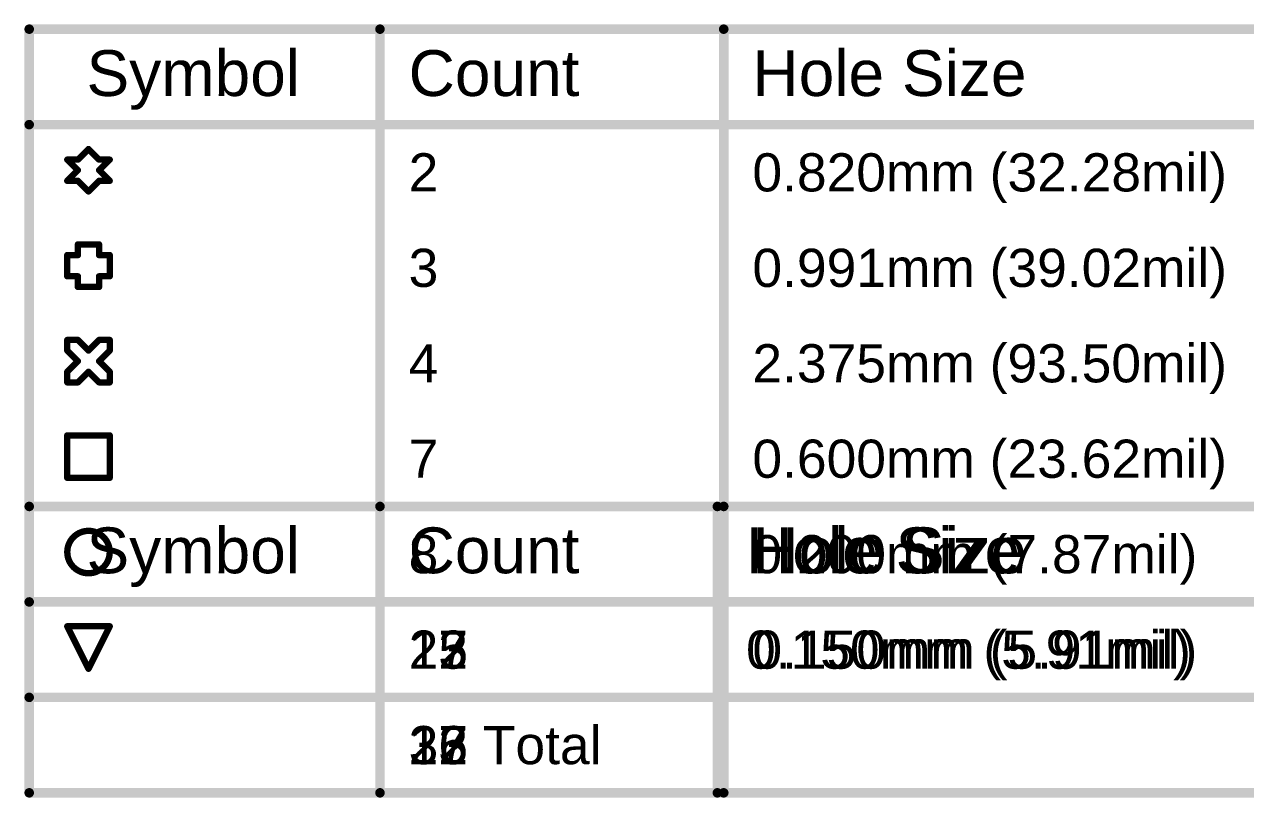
# Model space of a CAD drawing. Header units: inches. Extents: x -35 to 304, y -8 to 63.
# Drawn here: x 37.36 to 86.07, y -8.13 to 22.73 of the extents above; entities that cross this region are included whole.
import ezdxf

# ---------------------------------------------------------------- set-up
doc = ezdxf.new("R2010")
doc.units = ezdxf.units.IN
doc.layers.add('Drill Drawing', color=1, linetype='Continuous')
doc.styles.add('Arial', font='', dxfattribs={"height": 0.2})
doc.styles.get('Arial').set_extended_font_data('Arial')

msp = doc.modelspace()

# ---------------------------------------------------------------- linework, layer by layer
at = {"layer": 'Drill Drawing'}
for points, const_width in [([(37.554, 22.543), (303.774, 22.543)], 0.381), ([(37.554, -7.938), (37.554, 22.543)], 0.381), ([(51.546, -7.938), (51.546, 22.543)], 0.381), ([(65.259, -7.938), (65.259, 22.543)], 0.381), ([(37.554, 18.733), (303.774, 18.733)], 0.381), ([(39.496, 17.335), (39.919, 17.759)], 0.254), ([(39.919, 17.759), (40.343, 17.335)], 0.254), ([(39.073, 17.335), (39.496, 16.912)], 0.254), ([(39.073, 17.335), (39.496, 17.335)], 0.254), ([(40.343, 17.335), (40.766, 17.335)], 0.254), ([(40.343, 16.912), (40.766, 17.335)], 0.254), ([(39.073, 16.489), (39.496, 16.912)], 0.254), ([(39.073, 16.489), (39.496, 16.489)], 0.254), ([(39.496, 16.489), (39.919, 16.066)], 0.254), ([(39.919, 16.066), (40.343, 16.489)], 0.254), ([(40.343, 16.912), (40.766, 16.489)], 0.254), ([(40.343, 16.489), (40.766, 16.489)], 0.254), ([(39.073, 12.679), (39.073, 13.525)], 0.254), ([(39.073, 13.525), (39.496, 13.525)], 0.254), ([(39.496, 13.525), (39.496, 13.949)], 0.254), ([(39.496, 13.949), (40.343, 13.949)], 0.254), ([(40.343, 13.525), (40.343, 13.949)], 0.254), ([(40.343, 13.525), (40.766, 13.525)], 0.254), ([(40.766, 12.679), (40.766, 13.525)], 0.254), ([(39.073, 12.679), (39.496, 12.679)], 0.254), ([(39.496, 12.255), (39.496, 12.679)], 0.254), ([(40.343, 12.679), (40.766, 12.679)], 0.254), ([(40.343, 12.255), (40.343, 12.679)], 0.254), ([(39.496, 12.255), (40.343, 12.255)], 0.254), ([(39.073, 9.715), (39.073, 10.139)], 0.254), ([(39.073, 10.139), (39.496, 10.139)], 0.254), ([(39.496, 10.139), (39.919, 9.715)], 0.254), ([(39.919, 9.715), (40.343, 10.139)], 0.254), ([(40.343, 10.139), (40.766, 10.139)], 0.254), ([(40.766, 9.715), (40.766, 10.139)], 0.254), ([(39.073, 9.715), (39.496, 9.292)], 0.254), ([(40.343, 9.292), (40.766, 9.715)], 0.254), ([(39.073, 8.869), (39.496, 9.292)], 0.254), ([(40.343, 9.292), (40.766, 8.869)], 0.254), ([(39.073, 8.445), (39.073, 8.869)], 0.254), ([(39.496, 8.445), (39.919, 8.869)], 0.254), ([(39.919, 8.869), (40.343, 8.445)], 0.254), ([(40.766, 8.445), (40.766, 8.869)], 0.254), ([(39.073, 8.445), (39.496, 8.445)], 0.254), ([(40.343, 8.445), (40.766, 8.445)], 0.254), ([(39.073, 6.329), (40.766, 6.329)], 0.254), ([(39.073, 4.636), (39.073, 6.329)], 0.254), ([(40.766, 4.636), (40.766, 6.329)], 0.254), ([(39.073, 4.636), (40.766, 4.636)], 0.254), ([(37.554, 3.493), (298.442, 3.493)], 0.381), ([(37.554, -7.938), (37.554, 3.493)], 0.381), ([(37.554, 3.493), (294.887, 3.493)], 0.381), ([(37.554, -7.938), (37.554, 3.493)], 0.381), ([(37.554, 3.493), (298.442, 3.493)], 0.381), ([(37.554, -7.938), (37.554, 3.493)], 0.381), ([(37.554, 3.493), (294.633, 3.493)], 0.381), ([(37.554, -7.938), (37.554, 3.493)], 0.381), ([(51.546, -7.938), (51.546, 3.493)], 0.381), ([(51.546, -7.938), (51.546, 3.493)], 0.381), ([(51.546, -7.938), (51.546, 3.493)], 0.381), ([(51.546, -7.938), (51.546, 3.493)], 0.381), ([(65.005, -7.938), (65.005, 3.493)], 0.381), ([(65.005, -7.938), (65.005, 3.493)], 0.381), ([(65.005, -7.938), (65.005, 3.493)], 0.381), ([(65.259, -7.938), (65.259, 3.493)], 0.381), ([(37.554, -0.318), (298.442, -0.318)], 0.381), ([(37.554, -0.318), (294.887, -0.318)], 0.381), ([(37.554, -0.318), (298.442, -0.318)], 0.381), ([(37.554, -0.318), (294.633, -0.318)], 0.381), ([(39.073, -1.291), (40.766, -1.291)], 0.254), ([(39.073, -1.291), (39.919, -2.985)], 0.254), ([(39.073, -1.291), (40.766, -1.291)], 0.254), ([(39.073, -1.291), (39.919, -2.985)], 0.254), ([(39.073, -1.291), (40.766, -1.291)], 0.254), ([(39.073, -1.291), (39.919, -2.985)], 0.254), ([(39.073, -1.291), (40.766, -1.291)], 0.254), ([(39.073, -1.291), (39.919, -2.985)], 0.254), ([(39.073, -1.291), (40.766, -1.291)], 0.254), ([(39.073, -1.291), (39.919, -2.985)], 0.254), ([(39.919, -2.985), (40.766, -1.291)], 0.254), ([(39.919, -2.985), (40.766, -1.291)], 0.254), ([(39.919, -2.985), (40.766, -1.291)], 0.254), ([(39.919, -2.985), (40.766, -1.291)], 0.254), ([(39.919, -2.985), (40.766, -1.291)], 0.254), ([(37.554, -4.128), (298.442, -4.128)], 0.381), ([(37.554, -4.128), (294.887, -4.128)], 0.381), ([(37.554, -4.128), (298.442, -4.128)], 0.381), ([(37.554, -4.128), (294.633, -4.128)], 0.381), ([(37.554, -4.128), (303.774, -4.128)], 0.381), ([(37.554, -7.938), (298.442, -7.938)], 0.381), ([(37.554, -7.938), (294.887, -7.938)], 0.381), ([(37.554, -7.938), (298.442, -7.938)], 0.381), ([(37.554, -7.938), (294.633, -7.938)], 0.381), ([(37.554, -7.938), (303.774, -7.938)], 0.381)]:
    msp.add_lwpolyline(points, dxfattribs=dict(at, const_width=const_width))
for points, const_width in [([(37.459, 22.543, 1), (37.649, 22.543, 1)], 0.191), ([(37.459, 22.543, 1), (37.649, 22.543, 1)], 0.191), ([(51.451, 22.543, 1), (51.641, 22.543, 1)], 0.191), ([(65.163, 22.543, 1), (65.354, 22.543, 1)], 0.191), ([(37.459, 18.733, 1), (37.649, 18.733, 1)], 0.191), ([(39.856, 17.759, 1), (39.983, 17.759, 1)], 0.127), ([(39.856, 17.759, 1), (39.983, 17.759, 1)], 0.127), ([(39.009, 17.335, 1), (39.136, 17.335, 1)], 0.127), ([(39.009, 17.335, 1), (39.136, 17.335, 1)], 0.127), ([(39.432, 17.335, 1), (39.559, 17.335, 1)], 0.127), ([(39.432, 17.335, 1), (39.559, 17.335, 1)], 0.127), ([(40.279, 17.335, 1), (40.406, 17.335, 1)], 0.127), ([(40.279, 17.335, 1), (40.406, 17.335, 1)], 0.127), ([(40.702, 17.335, 1), (40.829, 17.335, 1)], 0.127), ([(40.702, 17.335, 1), (40.829, 17.335, 1)], 0.127), ([(39.009, 16.489, 1), (39.136, 16.489, 1)], 0.127), ([(39.009, 16.489, 1), (39.136, 16.489, 1)], 0.127), ([(39.432, 16.912, 1), (39.559, 16.912, 1)], 0.127), ([(39.432, 16.912, 1), (39.559, 16.912, 1)], 0.127), ([(39.432, 16.489, 1), (39.559, 16.489, 1)], 0.127), ([(39.432, 16.489, 1), (39.559, 16.489, 1)], 0.127), ([(40.279, 16.912, 1), (40.406, 16.912, 1)], 0.127), ([(40.279, 16.912, 1), (40.406, 16.912, 1)], 0.127), ([(40.279, 16.489, 1), (40.406, 16.489, 1)], 0.127), ([(40.279, 16.489, 1), (40.406, 16.489, 1)], 0.127), ([(40.702, 16.489, 1), (40.829, 16.489, 1)], 0.127), ([(40.702, 16.489, 1), (40.829, 16.489, 1)], 0.127), ([(39.856, 16.066, 1), (39.983, 16.066, 1)], 0.127), ([(39.856, 16.066, 1), (39.983, 16.066, 1)], 0.127), ([(39.009, 13.525, 1), (39.136, 13.525, 1)], 0.127), ([(39.009, 13.525, 1), (39.136, 13.525, 1)], 0.127), ([(39.432, 13.949, 1), (39.559, 13.949, 1)], 0.127), ([(39.432, 13.949, 1), (39.559, 13.949, 1)], 0.127), ([(39.432, 13.525, 1), (39.559, 13.525, 1)], 0.127), ([(39.432, 13.525, 1), (39.559, 13.525, 1)], 0.127), ([(40.279, 13.949, 1), (40.406, 13.949, 1)], 0.127), ([(40.279, 13.949, 1), (40.406, 13.949, 1)], 0.127), ([(40.279, 13.525, 1), (40.406, 13.525, 1)], 0.127), ([(40.279, 13.525, 1), (40.406, 13.525, 1)], 0.127), ([(40.702, 13.525, 1), (40.829, 13.525, 1)], 0.127), ([(40.702, 13.525, 1), (40.829, 13.525, 1)], 0.127), ([(39.009, 12.679, 1), (39.136, 12.679, 1)], 0.127), ([(39.009, 12.679, 1), (39.136, 12.679, 1)], 0.127), ([(39.432, 12.679, 1), (39.559, 12.679, 1)], 0.127), ([(39.432, 12.679, 1), (39.559, 12.679, 1)], 0.127), ([(40.279, 12.679, 1), (40.406, 12.679, 1)], 0.127), ([(40.279, 12.679, 1), (40.406, 12.679, 1)], 0.127), ([(40.702, 12.679, 1), (40.829, 12.679, 1)], 0.127), ([(40.702, 12.679, 1), (40.829, 12.679, 1)], 0.127), ([(39.432, 12.255, 1), (39.559, 12.255, 1)], 0.127), ([(39.432, 12.255, 1), (39.559, 12.255, 1)], 0.127), ([(40.279, 12.255, 1), (40.406, 12.255, 1)], 0.127), ([(40.279, 12.255, 1), (40.406, 12.255, 1)], 0.127), ([(39.009, 10.139, 1), (39.136, 10.139, 1)], 0.127), ([(39.009, 10.139, 1), (39.136, 10.139, 1)], 0.127), ([(39.432, 10.139, 1), (39.559, 10.139, 1)], 0.127), ([(39.432, 10.139, 1), (39.559, 10.139, 1)], 0.127), ([(40.279, 10.139, 1), (40.406, 10.139, 1)], 0.127), ([(40.279, 10.139, 1), (40.406, 10.139, 1)], 0.127), ([(40.702, 10.139, 1), (40.829, 10.139, 1)], 0.127), ([(40.702, 10.139, 1), (40.829, 10.139, 1)], 0.127), ([(39.009, 9.715, 1), (39.136, 9.715, 1)], 0.127), ([(39.009, 9.715, 1), (39.136, 9.715, 1)], 0.127), ([(39.856, 9.715, 1), (39.983, 9.715, 1)], 0.127), ([(39.856, 9.715, 1), (39.983, 9.715, 1)], 0.127), ([(40.702, 9.715, 1), (40.829, 9.715, 1)], 0.127), ([(40.702, 9.715, 1), (40.829, 9.715, 1)], 0.127), ([(39.432, 9.292, 1), (39.559, 9.292, 1)], 0.127), ([(39.432, 9.292, 1), (39.559, 9.292, 1)], 0.127), ([(40.279, 9.292, 1), (40.406, 9.292, 1)], 0.127), ([(40.279, 9.292, 1), (40.406, 9.292, 1)], 0.127), ([(39.009, 8.869, 1), (39.136, 8.869, 1)], 0.127), ([(39.009, 8.869, 1), (39.136, 8.869, 1)], 0.127), ([(39.856, 8.869, 1), (39.983, 8.869, 1)], 0.127), ([(39.856, 8.869, 1), (39.983, 8.869, 1)], 0.127), ([(40.702, 8.869, 1), (40.829, 8.869, 1)], 0.127), ([(40.702, 8.869, 1), (40.829, 8.869, 1)], 0.127), ([(39.009, 8.445, 1), (39.136, 8.445, 1)], 0.127), ([(39.009, 8.445, 1), (39.136, 8.445, 1)], 0.127), ([(39.432, 8.445, 1), (39.559, 8.445, 1)], 0.127), ([(39.432, 8.445, 1), (39.559, 8.445, 1)], 0.127), ([(40.279, 8.445, 1), (40.406, 8.445, 1)], 0.127), ([(40.279, 8.445, 1), (40.406, 8.445, 1)], 0.127), ([(40.702, 8.445, 1), (40.829, 8.445, 1)], 0.127), ([(40.702, 8.445, 1), (40.829, 8.445, 1)], 0.127), ([(39.009, 6.329, 1), (39.136, 6.329, 1)], 0.127), ([(39.009, 6.329, 1), (39.136, 6.329, 1)], 0.127), ([(40.702, 6.329, 1), (40.829, 6.329, 1)], 0.127), ([(40.702, 6.329, 1), (40.829, 6.329, 1)], 0.127), ([(39.009, 4.636, 1), (39.136, 4.636, 1)], 0.127), ([(39.009, 4.636, 1), (39.136, 4.636, 1)], 0.127), ([(40.702, 4.636, 1), (40.829, 4.636, 1)], 0.127), ([(40.702, 4.636, 1), (40.829, 4.636, 1)], 0.127), ([(37.459, 3.493, 1), (37.649, 3.493, 1)], 0.191), ([(37.459, 3.493, 1), (37.649, 3.493, 1)], 0.191), ([(37.459, 3.493, 1), (37.649, 3.493, 1)], 0.191), ([(37.459, 3.493, 1), (37.649, 3.493, 1)], 0.191), ([(37.459, 3.493, 1), (37.649, 3.493, 1)], 0.191), ([(37.459, 3.493, 1), (37.649, 3.493, 1)], 0.191), ([(37.459, 3.493, 1), (37.649, 3.493, 1)], 0.191), ([(37.459, 3.493, 1), (37.649, 3.493, 1)], 0.191), ([(51.451, 3.493, 1), (51.641, 3.493, 1)], 0.191), ([(51.451, 3.493, 1), (51.641, 3.493, 1)], 0.191), ([(51.451, 3.493, 1), (51.641, 3.493, 1)], 0.191), ([(51.451, 3.493, 1), (51.641, 3.493, 1)], 0.191), ([(64.909, 3.493, 1), (65.1, 3.493, 1)], 0.191), ([(64.909, 3.493, 1), (65.1, 3.493, 1)], 0.191), ([(64.909, 3.493, 1), (65.1, 3.493, 1)], 0.191), ([(65.163, 3.493, 1), (65.354, 3.493, 1)], 0.191), ([(40.766, 1.672, 1), (39.073, 1.672, 1)], 0.254), ([(39.009, 1.672, 1), (39.136, 1.672, 1)], 0.127), ([(40.702, 1.672, 1), (40.829, 1.672, 1)], 0.127), ([(37.459, -0.318, 1), (37.649, -0.318, 1)], 0.191), ([(37.459, -0.318, 1), (37.649, -0.318, 1)], 0.191), ([(37.459, -0.318, 1), (37.649, -0.318, 1)], 0.191), ([(37.459, -0.318, 1), (37.649, -0.318, 1)], 0.191), ([(39.009, -1.291, 1), (39.136, -1.291, 1)], 0.127), ([(39.009, -1.291, 1), (39.136, -1.291, 1)], 0.127), ([(39.009, -1.291, 1), (39.136, -1.291, 1)], 0.127), ([(39.009, -1.291, 1), (39.136, -1.291, 1)], 0.127), ([(39.009, -1.291, 1), (39.136, -1.291, 1)], 0.127), ([(39.009, -1.291, 1), (39.136, -1.291, 1)], 0.127), ([(39.009, -1.291, 1), (39.136, -1.291, 1)], 0.127), ([(39.009, -1.291, 1), (39.136, -1.291, 1)], 0.127), ([(39.009, -1.291, 1), (39.136, -1.291, 1)], 0.127), ([(39.009, -1.291, 1), (39.136, -1.291, 1)], 0.127), ([(40.702, -1.291, 1), (40.829, -1.291, 1)], 0.127), ([(40.702, -1.291, 1), (40.829, -1.291, 1)], 0.127), ([(40.702, -1.291, 1), (40.829, -1.291, 1)], 0.127), ([(40.702, -1.291, 1), (40.829, -1.291, 1)], 0.127), ([(40.702, -1.291, 1), (40.829, -1.291, 1)], 0.127), ([(40.702, -1.291, 1), (40.829, -1.291, 1)], 0.127), ([(40.702, -1.291, 1), (40.829, -1.291, 1)], 0.127), ([(40.702, -1.291, 1), (40.829, -1.291, 1)], 0.127), ([(40.702, -1.291, 1), (40.829, -1.291, 1)], 0.127), ([(40.702, -1.291, 1), (40.829, -1.291, 1)], 0.127), ([(39.856, -2.985, 1), (39.983, -2.985, 1)], 0.127), ([(39.856, -2.985, 1), (39.983, -2.985, 1)], 0.127), ([(39.856, -2.985, 1), (39.983, -2.985, 1)], 0.127), ([(39.856, -2.985, 1), (39.983, -2.985, 1)], 0.127), ([(39.856, -2.985, 1), (39.983, -2.985, 1)], 0.127), ([(39.856, -2.985, 1), (39.983, -2.985, 1)], 0.127), ([(39.856, -2.985, 1), (39.983, -2.985, 1)], 0.127), ([(39.856, -2.985, 1), (39.983, -2.985, 1)], 0.127), ([(39.856, -2.985, 1), (39.983, -2.985, 1)], 0.127), ([(39.856, -2.985, 1), (39.983, -2.985, 1)], 0.127), ([(37.459, -4.128, 1), (37.649, -4.128, 1)], 0.191), ([(37.459, -4.128, 1), (37.649, -4.128, 1)], 0.191), ([(37.459, -4.128, 1), (37.649, -4.128, 1)], 0.191), ([(37.459, -4.128, 1), (37.649, -4.128, 1)], 0.191), ([(37.459, -4.128, 1), (37.649, -4.128, 1)], 0.191), ([(37.459, -7.938, 1), (37.649, -7.938, 1)], 0.191), ([(37.459, -7.938, 1), (37.649, -7.938, 1)], 0.191), ([(37.459, -7.938, 1), (37.649, -7.938, 1)], 0.191), ([(37.459, -7.938, 1), (37.649, -7.938, 1)], 0.191), ([(37.459, -7.938, 1), (37.649, -7.938, 1)], 0.191), ([(37.459, -7.938, 1), (37.649, -7.938, 1)], 0.191), ([(37.459, -7.938, 1), (37.649, -7.938, 1)], 0.191), ([(37.459, -7.938, 1), (37.649, -7.938, 1)], 0.191), ([(37.459, -7.938, 1), (37.649, -7.938, 1)], 0.191), ([(37.459, -7.938, 1), (37.649, -7.938, 1)], 0.191), ([(51.451, -7.938, 1), (51.641, -7.938, 1)], 0.191), ([(51.451, -7.938, 1), (51.641, -7.938, 1)], 0.191), ([(51.451, -7.938, 1), (51.641, -7.938, 1)], 0.191), ([(51.451, -7.938, 1), (51.641, -7.938, 1)], 0.191), ([(51.451, -7.938, 1), (51.641, -7.938, 1)], 0.191), ([(64.909, -7.938, 1), (65.1, -7.938, 1)], 0.191), ([(64.909, -7.938, 1), (65.1, -7.938, 1)], 0.191), ([(64.909, -7.938, 1), (65.1, -7.938, 1)], 0.191), ([(65.163, -7.938, 1), (65.354, -7.938, 1)], 0.191), ([(65.163, -7.938, 1), (65.354, -7.938, 1)], 0.191)]:
    msp.add_lwpolyline(points, format="xyb", close=True, dxfattribs=dict(at, const_width=const_width))

# ---------------------------------------------------------------- texts
at = {"layer": 'Drill Drawing', "style": 'Arial'}
for s, height, p in [('Symbol', 1.8288, (39.84, 19.875)), ('Count', 1.8288, (52.689, 19.875)), ('Hole Size', 1.8288, (66.402, 19.875)), ('2', 1.524, (52.689, 16.066)), ('0.820mm (32.28mil)', 1.524, (66.402, 16.066)), ('3', 1.524, (52.689, 12.255)), ('0.991mm (39.02mil)', 1.524, (66.402, 12.255)), ('4', 1.524, (52.689, 8.445)), ('2.375mm (93.50mil)', 1.524, (66.402, 8.445)), ('7', 1.524, (52.689, 4.636)), ('0.600mm (23.62mil)', 1.524, (66.402, 4.636)), ('Symbol', 1.8288, (39.84, 0.826)), ('Symbol', 1.8288, (39.84, 0.826)), ('Symbol', 1.8288, (39.84, 0.826)), ('Symbol', 1.8288, (39.84, 0.826)), ('Count', 1.8288, (52.689, 0.826)), ('Count', 1.8288, (52.689, 0.826)), ('Count', 1.8288, (52.689, 0.826)), ('Count', 1.8288, (52.689, 0.826)), ('Hole Size', 1.8288, (66.148, 0.826)), ('Hole Size', 1.8288, (66.148, 0.826)), ('Hole Size', 1.8288, (66.148, 0.826)), ('Hole Size', 1.8288, (66.402, 0.826)), ('8', 1.524, (52.689, 0.826)), ('0.200mm (7.87mil)', 1.524, (66.402, 0.826)), ('25', 1.524, (52.689, -2.985)), ('12', 1.524, (52.689, -2.985)), ('13', 1.524, (52.689, -2.985)), ('12', 1.524, (52.689, -2.985)), ('17', 1.524, (52.689, -2.985)), ('0.150mm (5.91mil)', 1.524, (66.148, -2.985)), ('0.150mm (5.91mil)', 1.524, (66.148, -2.985)), ('0.150mm (5.91mil)', 1.524, (66.148, -2.985)), ('0.150mm (5.91mil)', 1.524, (66.402, -2.985)), ('0.150mm (5.91mil)', 1.524, (66.402, -2.985)), ('36 Total', 1.524, (52.689, -6.795)), ('25 Total', 1.524, (52.689, -6.795)), ('12 Total', 1.524, (52.689, -6.795)), ('13 Total', 1.524, (52.689, -6.795)), ('17 Total', 1.524, (52.689, -6.795))]:
    msp.add_text(s, height=height, dxfattribs=at).set_placement(p)

doc.saveas('drawing.dxf')
